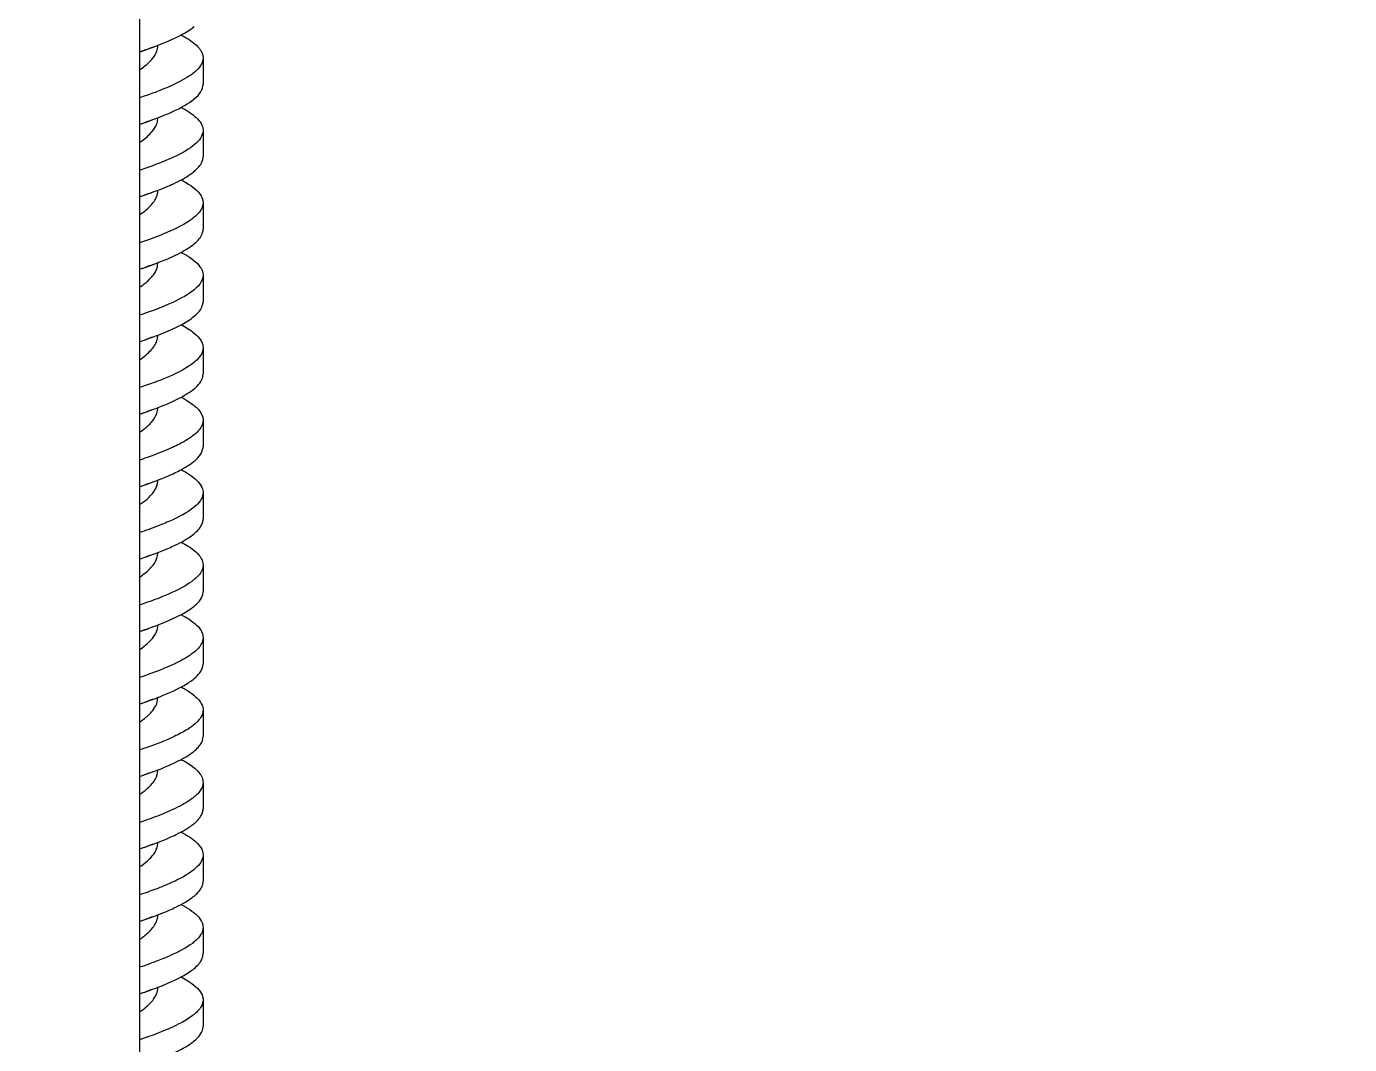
# Model space of a CAD drawing. Header units: millimetres. Extents: x 129 to 6329, y 33 to 3553.
# Drawn here: x 4571.1 to 4644.2, y 1251.6 to 1307.8 of the extents above; entities that cross this region are included whole.
import ezdxf

# ---------------------------------------------------------------- set-up
doc = ezdxf.new("R2010")
doc.units = ezdxf.units.MM
doc.layers.add('vistasIsometricas', color=255, linetype='Continuous')

msp = doc.modelspace()

# ---------------------------------------------------------------- linework, layer by layer
at = {"layer": 'vistasIsometricas', "extrusion": (0, 1, 0)}
for p, q in [((4577.379, 1483.204), (4577.379, 1143.298)), ((4578.379, 1306.773), (4578.379, 1306.793)), ((4580.879, 1306.103), (4580.879, 1304.639)), ((4578.379, 1302.773), (4578.379, 1302.793)), ((4580.879, 1302.103), (4580.879, 1300.639)), ((4578.379, 1298.773), (4578.379, 1298.793)), ((4580.879, 1298.103), (4580.879, 1296.639)), ((4578.379, 1294.773), (4578.379, 1294.793)), ((4580.879, 1294.103), (4580.879, 1292.639)), ((4578.379, 1290.773), (4578.379, 1290.793)), ((4580.879, 1290.103), (4580.879, 1288.639)), ((4578.379, 1286.773), (4578.379, 1286.793)), ((4580.879, 1286.103), (4580.879, 1284.639)), ((4578.379, 1282.773), (4578.379, 1282.793)), ((4580.879, 1282.103), (4580.879, 1280.639)), ((4578.379, 1278.773), (4578.379, 1278.793)), ((4580.879, 1278.103), (4580.879, 1276.639)), ((4578.379, 1274.773), (4578.379, 1274.793)), ((4580.879, 1274.103), (4580.879, 1272.639)), ((4578.379, 1270.773), (4578.379, 1270.793)), ((4580.879, 1270.103), (4580.879, 1268.639)), ((4578.379, 1266.773), (4578.379, 1266.793)), ((4580.879, 1266.103), (4580.879, 1264.639)), ((4578.379, 1262.773), (4578.379, 1262.793)), ((4580.879, 1262.103), (4580.879, 1260.639)), ((4578.379, 1258.773), (4578.379, 1258.793)), ((4580.879, 1258.103), (4580.879, 1256.639)), ((4578.379, 1254.773), (4578.379, 1254.793)), ((4580.879, 1254.103), (4580.879, 1252.639))]:
    msp.add_line(p, q, dxfattribs=at)
at = {"layer": 'vistasIsometricas'}
msp.add_circle((4757.479, 1010.469), 259.373, dxfattribs=at)
for points, knots in [([(4577.379, 1306.435), (4577.407, 1306.444), (4577.435, 1306.454), (4578.136, 1306.691), (4578.728, 1306.919), (4579.719, 1307.377), (4580.112, 1307.607), (4580.391, 1307.837)], [2.9603053, 2.9603053, 2.9603053, 2.9603053, 2.9660309, 2.9660309, 3.1045051, 3.1045051, 3.2441644, 3.2441644, 3.2441644, 3.2441644]), ([(4579.672, 1307.371), (4579.712, 1307.35), (4579.75, 1307.329), (4579.788, 1307.308), (4580.091, 1307.137), (4580.335, 1306.967), (4580.514, 1306.796), (4580.685, 1306.632), (4580.797, 1306.468), (4580.848, 1306.305), (4580.868, 1306.238), (4580.879, 1306.172), (4580.879, 1306.105), (4580.88, 1305.875), (4580.758, 1305.645), (4580.518, 1305.414), (4580.478, 1305.377), (4580.436, 1305.339), (4580.391, 1305.302)], [0.198272919, 0.198272919, 0.198272919, 0.198272919, 0.198364076, 0.198364076, 0.198364076, 0.199101879, 0.199101879, 0.199101879, 0.199809167, 0.199809167, 0.199809167, 0.200096762, 0.200096762, 0.200096762, 0.201091638, 0.201091638, 0.201091638, 0.201254258, 0.201254258, 0.201254258, 0.201254258]), ([(4577.379, 1305.44), (4577.577, 1305.575), (4577.748, 1305.71), (4577.967, 1305.92), (4578.036, 1305.994), (4578.204, 1306.205), (4578.282, 1306.341), (4578.362, 1306.576), (4578.379, 1306.674), (4578.379, 1306.773)], [-16.2678399, -16.2678399, -16.2678399, -16.2678399, -16.2049275, -16.2049275, -16.1701894, -16.1701894, -16.1068204, -16.1068204, -16.0608698, -16.0608698, -16.0608698, -16.0608698]), ([(4580.391, 1305.302), (4580.158, 1305.109), (4579.844, 1304.916), (4579.456, 1304.724), (4579.171, 1304.582), (4578.845, 1304.44), (4578.485, 1304.299), (4578.26, 1304.21), (4578.022, 1304.122), (4577.771, 1304.034), (4577.644, 1303.989), (4577.513, 1303.944), (4577.379, 1303.899)], [0.201254258, 0.201254258, 0.201254258, 0.201254258, 0.202086518, 0.202086518, 0.202086518, 0.202699347, 0.202699347, 0.202699347, 0.203081408, 0.203081408, 0.203081408, 0.203275857, 0.203275857, 0.203275857, 0.203275857]), ([(4577.379, 1302.435), (4577.383, 1302.436), (4577.387, 1302.437), (4577.391, 1302.439), (4578.008, 1302.646), (4578.573, 1302.858), (4579.06, 1303.074), (4579.101, 1303.092), (4579.141, 1303.111), (4579.181, 1303.129), (4579.673, 1303.354), (4580.078, 1303.584), (4580.368, 1303.819), (4580.376, 1303.825), (4580.383, 1303.831), (4580.391, 1303.837)], [0.798333461, 0.798333461, 0.798333461, 0.798333461, 0.798338527, 0.798338527, 0.798338527, 0.799156412, 0.799156412, 0.799156412, 0.79922475, 0.79922475, 0.79922475, 0.800073594, 0.800073594, 0.800073594, 0.800095551, 0.800095551, 0.800095551, 0.800095551]), ([(4579.672, 1303.371), (4579.883, 1303.258), (4580.068, 1303.145), (4580.362, 1302.934), (4580.478, 1302.836), (4580.684, 1302.622), (4580.765, 1302.506), (4580.865, 1302.278), (4580.886, 1302.165), (4580.867, 1301.928), (4580.822, 1301.803), (4580.66, 1301.553), (4580.542, 1301.427), (4580.391, 1301.302)], [2.8256216, 2.8256216, 2.8256216, 2.8256216, 2.8941814, 2.8941814, 2.9535834, 2.9535834, 3.0237957, 3.0237957, 3.0920972, 3.0920972, 3.1677049, 3.1677049, 3.2438208, 3.2438208, 3.2438208, 3.2438208]), ([(4577.379, 1301.44), (4577.415, 1301.464), (4577.45, 1301.489), (4577.72, 1301.683), (4577.913, 1301.853), (4578.172, 1302.157), (4578.256, 1302.291), (4578.35, 1302.528), (4578.373, 1302.63), (4578.379, 1302.746), (4578.379, 1302.76), (4578.379, 1302.773)], [-14.3998533, -14.3998533, -14.3998533, -14.3998533, -14.3885224, -14.3885224, -14.3092945, -14.3092945, -14.2469001, -14.2469001, -14.1991166, -14.1991166, -14.1928901, -14.1928901, -14.1928901, -14.1928901]), ([(4580.391, 1301.302), (4580.261, 1301.194), (4580.106, 1301.087), (4579.764, 1300.881), (4579.581, 1300.784), (4578.944, 1300.475), (4578.424, 1300.265), (4577.691, 1300.005), (4577.547, 1299.955), (4577.392, 1299.903), (4577.386, 1299.901), (4577.379, 1299.899)], [0.0000111, 0.0000111, 0.0000111, 0.0000111, 0.0651077, 0.0651077, 0.1244204, 0.1244204, 0.252104, 0.252104, 0.2823432, 0.2823432, 0.2836616, 0.2836616, 0.2836616, 0.2836616]), ([(4577.379, 1298.435), (4577.406, 1298.444), (4577.432, 1298.453), (4577.963, 1298.633), (4578.422, 1298.803), (4578.974, 1299.035), (4579.112, 1299.096), (4579.613, 1299.33), (4579.925, 1299.501), (4580.254, 1299.73), (4580.328, 1299.785), (4580.6, 1300.012), (4580.741, 1300.182), (4580.844, 1300.415), (4580.862, 1300.478), (4580.877, 1300.574), (4580.879, 1300.606), (4580.879, 1300.639)], [17.557611, 17.557611, 17.557611, 17.557611, 17.5630182, 17.5630182, 17.6667702, 17.6667702, 17.7037023, 17.7037023, 17.8082207, 17.8082207, 17.841892, 17.841892, 17.9453985, 17.9453985, 17.9833657, 17.9833657, 18.003268, 18.003268, 18.003268, 18.003268]), ([(4579.672, 1299.371), (4579.764, 1299.322), (4579.85, 1299.273), (4579.932, 1299.224), (4580.313, 1298.995), (4580.586, 1298.765), (4580.738, 1298.534), (4580.776, 1298.475), (4580.807, 1298.416), (4580.829, 1298.357), (4580.896, 1298.187), (4580.896, 1298.015), (4580.827, 1297.843), (4580.756, 1297.663), (4580.609, 1297.483), (4580.391, 1297.302)], [0.210431531, 0.210431531, 0.210431531, 0.210431531, 0.210648083, 0.210648083, 0.210648083, 0.211658647, 0.211658647, 0.211658647, 0.211914696, 0.211914696, 0.211914696, 0.212659673, 0.212659673, 0.212659673, 0.213437616, 0.213437616, 0.213437616, 0.213437616]), ([(4577.379, 1297.44), (4577.479, 1297.508), (4577.572, 1297.576), (4577.882, 1297.823), (4578.056, 1298.001), (4578.236, 1298.266), (4578.282, 1298.352), (4578.358, 1298.55), (4578.379, 1298.662), (4578.379, 1298.773)], [-17.513765, -17.513765, -17.513765, -17.513765, -17.4820631, -17.4820631, -17.3989411, -17.3989411, -17.3587432, -17.3587432, -17.3067528, -17.3067528, -17.3067528, -17.3067528]), ([(4580.391, 1297.302), (4580.33, 1297.252), (4580.265, 1297.202), (4580.194, 1297.152), (4579.867, 1296.923), (4579.426, 1296.693), (4578.884, 1296.462), (4578.79, 1296.422), (4578.692, 1296.381), (4578.592, 1296.341), (4578.225, 1296.194), (4577.819, 1296.047), (4577.379, 1295.899)], [0.213437616, 0.213437616, 0.213437616, 0.213437616, 0.213651391, 0.213651391, 0.213651391, 0.214634071, 0.214634071, 0.214634071, 0.214804869, 0.214804869, 0.214804869, 0.215429095, 0.215429095, 0.215429095, 0.215429095]), ([(4577.379, 1294.435), (4577.797, 1294.575), (4578.184, 1294.715), (4578.674, 1294.909), (4578.805, 1294.963), (4579.326, 1295.188), (4579.666, 1295.357), (4580.054, 1295.593), (4580.153, 1295.657), (4580.48, 1295.896), (4580.653, 1296.069), (4580.79, 1296.293), (4580.815, 1296.345), (4580.864, 1296.477), (4580.879, 1296.558), (4580.879, 1296.639)], [12.691973, 12.691973, 12.691973, 12.691973, 12.7771016, 12.7771016, 12.8098362, 12.8098362, 12.9130318, 12.9130318, 12.9523376, 12.9523376, 13.0573923, 13.0573923, 13.0884892, 13.0884892, 13.1376718, 13.1376718, 13.1376718, 13.1376718]), ([(4577.379, 1293.44), (4577.471, 1293.502), (4577.557, 1293.565), (4577.857, 1293.801), (4578.03, 1293.973), (4578.207, 1294.22), (4578.25, 1294.293), (4578.347, 1294.503), (4578.379, 1294.638), (4578.379, 1294.773)], [-18.1351469, -18.1351469, -18.1351469, -18.1351469, -18.1060314, -18.1060314, -18.0255065, -18.0255065, -17.9911942, -17.9911942, -17.9281451, -17.9281451, -17.9281451, -17.9281451]), ([(4579.672, 1295.371), (4579.773, 1295.317), (4579.868, 1295.263), (4579.956, 1295.21), (4580.02, 1295.171), (4580.081, 1295.132), (4580.138, 1295.093), (4580.48, 1294.861), (4580.706, 1294.631), (4580.811, 1294.402), (4580.834, 1294.351), (4580.852, 1294.299), (4580.863, 1294.247), (4580.903, 1294.068), (4580.868, 1293.889), (4580.762, 1293.712), (4580.68, 1293.574), (4580.555, 1293.438), (4580.391, 1293.302)], [0.214821841, 0.214821841, 0.214821841, 0.214821841, 0.215044055, 0.215044055, 0.215044055, 0.215204505, 0.215204505, 0.215204505, 0.216162375, 0.216162375, 0.216162375, 0.216378962, 0.216378962, 0.216378962, 0.217132194, 0.217132194, 0.217132194, 0.217713869, 0.217713869, 0.217713869, 0.217713869]), ([(4580.391, 1293.302), (4580.277, 1293.208), (4580.145, 1293.114), (4579.995, 1293.021), (4579.622, 1292.789), (4579.138, 1292.559), (4578.566, 1292.331), (4578.474, 1292.294), (4578.38, 1292.257), (4578.283, 1292.221), (4578, 1292.113), (4577.698, 1292.006), (4577.379, 1291.899)], [0.217713869, 0.217713869, 0.217713869, 0.217713869, 0.218114412, 0.218114412, 0.218114412, 0.219109503, 0.219109503, 0.219109503, 0.219269134, 0.219269134, 0.219269134, 0.219738959, 0.219738959, 0.219738959, 0.219738959]), ([(4580.391, 1291.837), (4580.508, 1291.935), (4580.605, 1292.032), (4580.752, 1292.222), (4580.805, 1292.314), (4580.865, 1292.484), (4580.879, 1292.562), (4580.879, 1292.639)], [0.0000223, 0.0000223, 0.0000223, 0.0000223, 0.0590179, 0.0590179, 0.1150525, 0.1150525, 0.1620205, 0.1620205, 0.1620205, 0.1620205]), ([(4577.379, 1290.435), (4577.88, 1290.603), (4578.337, 1290.771), (4579.105, 1291.088), (4579.424, 1291.237), (4579.977, 1291.536), (4580.209, 1291.687), (4580.391, 1291.837)], [4.582696, 4.582696, 4.582696, 4.582696, 4.6848982, 4.6848982, 4.7751478, 4.7751478, 4.8664621, 4.8664621, 4.8664621, 4.8664621]), ([(4579.672, 1291.371), (4579.927, 1291.235), (4580.144, 1291.098), (4580.32, 1290.962), (4580.617, 1290.732), (4580.798, 1290.501), (4580.858, 1290.271), (4580.917, 1290.041), (4580.854, 1289.811), (4580.67, 1289.58), (4580.596, 1289.487), (4580.503, 1289.394), (4580.39, 1289.301)], [0.221394229, 0.221394229, 0.221394229, 0.221394229, 0.22198405, 0.22198405, 0.22198405, 0.222978917, 0.222978917, 0.222978917, 0.223973788, 0.223973788, 0.223973788, 0.224375654, 0.224375654, 0.224375654, 0.224375654]), ([(4577.379, 1289.44), (4577.407, 1289.459), (4577.434, 1289.478), (4577.705, 1289.67), (4577.903, 1289.843), (4578.128, 1290.105), (4578.191, 1290.194), (4578.291, 1290.371), (4578.327, 1290.459), (4578.369, 1290.622), (4578.379, 1290.698), (4578.379, 1290.773)], [-18.7575387, -18.7575387, -18.7575387, -18.7575387, -18.748764, -18.748764, -18.6681017, -18.6681017, -18.6266405, -18.6266405, -18.5856706, -18.5856706, -18.5505719, -18.5505719, -18.5505719, -18.5505719]), ([(4580.39, 1289.301), (4580.225, 1289.164), (4580.018, 1289.027), (4579.772, 1288.89), (4579.419, 1288.693), (4578.986, 1288.496), (4578.485, 1288.299), (4578.401, 1288.266), (4578.315, 1288.233), (4578.227, 1288.2), (4577.961, 1288.099), (4577.678, 1287.999), (4577.379, 1287.899)], [0.224375657, 0.224375657, 0.224375657, 0.224375657, 0.224968682, 0.224968682, 0.224968682, 0.22582074, 0.22582074, 0.22582074, 0.225963554, 0.225963554, 0.225963554, 0.22639716, 0.22639716, 0.22639716, 0.22639716]), ([(4580.391, 1287.837), (4580.45, 1287.887), (4580.504, 1287.936), (4580.553, 1287.985), (4580.77, 1288.204), (4580.879, 1288.422), (4580.879, 1288.639)], [0.772988745, 0.772988745, 0.772988745, 0.772988745, 0.773200992, 0.773200992, 0.773200992, 0.774144219, 0.774144219, 0.774144219, 0.774144219]), ([(4577.379, 1286.435), (4577.548, 1286.491), (4577.711, 1286.548), (4577.87, 1286.604), (4578.119, 1286.693), (4578.354, 1286.782), (4578.576, 1286.871), (4578.93, 1287.012), (4579.248, 1287.154), (4579.526, 1287.295), (4579.882, 1287.476), (4580.172, 1287.657), (4580.391, 1287.837)], [0.770990883, 0.770990883, 0.770990883, 0.770990883, 0.77123107, 0.77123107, 0.77123107, 0.771608639, 0.771608639, 0.771608639, 0.7722123, 0.7722123, 0.7722123, 0.772988745, 0.772988745, 0.772988745, 0.772988745]), ([(4579.672, 1287.371), (4579.682, 1287.366), (4579.692, 1287.361), (4580.021, 1287.182), (4580.279, 1287.009), (4580.528, 1286.785), (4580.578, 1286.734), (4580.772, 1286.513), (4580.857, 1286.344), (4580.883, 1286.106), (4580.879, 1286.037), (4580.829, 1285.794), (4580.724, 1285.62), (4580.501, 1285.397), (4580.446, 1285.347), (4580.177, 1285.126), (4579.907, 1284.956), (4579.455, 1284.722), (4579.326, 1284.659), (4578.813, 1284.424), (4578.38, 1284.251), (4577.749, 1284.025), (4577.595, 1283.972), (4577.418, 1283.912), (4577.399, 1283.905), (4577.379, 1283.899)], [2.825539, 2.825539, 2.825539, 2.825539, 2.8287443, 2.8287443, 2.9338293, 2.9338293, 2.9647354, 2.9647354, 3.0673415, 3.0673415, 3.1092182, 3.1092182, 3.2145404, 3.2145404, 3.2447907, 3.2447907, 3.3482705, 3.3482705, 3.386356, 3.386356, 3.4911637, 3.4911637, 3.5235195, 3.5235195, 3.5274803, 3.5274803, 3.5274803, 3.5274803]), ([(4577.379, 1285.44), (4577.63, 1285.611), (4577.837, 1285.782), (4578.161, 1286.132), (4578.274, 1286.31), (4578.364, 1286.584), (4578.379, 1286.679), (4578.379, 1286.773)], [-16.8898719, -16.8898719, -16.8898719, -16.8898719, -16.8101651, -16.8101651, -16.7269166, -16.7269166, -16.6828342, -16.6828342, -16.6828342, -16.6828342]), ([(4577.379, 1282.435), (4577.423, 1282.449), (4577.466, 1282.464), (4577.658, 1282.529), (4577.803, 1282.58), (4578.422, 1282.803), (4578.849, 1282.975), (4579.344, 1283.204), (4579.46, 1283.261), (4579.902, 1283.489), (4580.174, 1283.66), (4580.457, 1283.892), (4580.523, 1283.953), (4580.744, 1284.186), (4580.841, 1284.358), (4580.876, 1284.567), (4580.879, 1284.603), (4580.879, 1284.639)], [14.3137401, 14.3137401, 14.3137401, 14.3137401, 14.322605, 14.322605, 14.3534928, 14.3534928, 14.457831, 14.457831, 14.492272, 14.492272, 14.5960309, 14.5960309, 14.6329211, 14.6329211, 14.7374254, 14.7374254, 14.7593805, 14.7593805, 14.7593805, 14.7593805]), ([(4579.672, 1283.371), (4579.712, 1283.35), (4579.75, 1283.329), (4579.788, 1283.308), (4580.148, 1283.105), (4580.424, 1282.902), (4580.608, 1282.7), (4580.727, 1282.568), (4580.807, 1282.436), (4580.848, 1282.305), (4580.878, 1282.206), (4580.887, 1282.107), (4580.872, 1282.009), (4580.839, 1281.779), (4580.683, 1281.548), (4580.411, 1281.318), (4580.404, 1281.313), (4580.397, 1281.307), (4580.391, 1281.302)], [0.232954865, 0.232954865, 0.232954865, 0.232954865, 0.233046152, 0.233046152, 0.233046152, 0.23392258, 0.23392258, 0.23392258, 0.234491238, 0.234491238, 0.234491238, 0.234917471, 0.234917471, 0.234917471, 0.235912339, 0.235912339, 0.235912339, 0.235936323, 0.235936323, 0.235936323, 0.235936323]), ([(4577.379, 1281.44), (4577.531, 1281.543), (4577.666, 1281.647), (4577.87, 1281.824), (4577.946, 1281.899), (4578.136, 1282.108), (4578.228, 1282.242), (4578.327, 1282.461), (4578.354, 1282.546), (4578.375, 1282.678), (4578.379, 1282.726), (4578.379, 1282.773)], [-20.0037213, -20.0037213, -20.0037213, -20.0037213, -19.9555657, -19.9555657, -19.9209497, -19.9209497, -19.8582812, -19.8582812, -19.818899, -19.818899, -19.7967641, -19.7967641, -19.7967641, -19.7967641]), ([(4580.391, 1281.302), (4580.119, 1281.077), (4579.737, 1280.852), (4579.256, 1280.628), (4579.022, 1280.518), (4578.764, 1280.408), (4578.485, 1280.299), (4578.179, 1280.178), (4577.847, 1280.058), (4577.494, 1279.937), (4577.456, 1279.925), (4577.418, 1279.912), (4577.379, 1279.899)], [0.235936324, 0.235936324, 0.235936324, 0.235936324, 0.236907213, 0.236907213, 0.236907213, 0.237381409, 0.237381409, 0.237381409, 0.23790211, 0.23790211, 0.23790211, 0.237957907, 0.237957907, 0.237957907, 0.237957907]), ([(4577.379, 1278.435), (4577.51, 1278.479), (4577.639, 1278.523), (4578.214, 1278.725), (4578.623, 1278.883), (4579.107, 1279.094), (4579.223, 1279.147), (4579.697, 1279.374), (4580, 1279.547), (4580.308, 1279.77), (4580.371, 1279.82), (4580.626, 1280.039), (4580.759, 1280.208), (4580.855, 1280.447), (4580.872, 1280.518), (4580.878, 1280.605), (4580.879, 1280.622), (4580.879, 1280.639)], [9.447988, 9.447988, 9.447988, 9.447988, 9.4747397, 9.4747397, 9.5707511, 9.5707511, 9.602761, 9.602761, 9.7079465, 9.7079465, 9.73821, 9.73821, 9.8406279, 9.8406279, 9.8833548, 9.8833548, 9.8936277, 9.8936277, 9.8936277, 9.8936277]), ([(4577.379, 1277.44), (4577.483, 1277.511), (4577.579, 1277.581), (4577.751, 1277.719), (4577.828, 1277.786), (4577.984, 1277.937), (4578.059, 1278.021), (4578.219, 1278.23), (4578.289, 1278.357), (4578.363, 1278.58), (4578.379, 1278.676), (4578.379, 1278.773)], [-20.6252776, -20.6252776, -20.6252776, -20.6252776, -20.5923875, -20.5923875, -20.5610943, -20.5610943, -20.5222069, -20.5222069, -20.4634135, -20.4634135, -20.418332, -20.418332, -20.418332, -20.418332]), ([(4579.672, 1279.371), (4579.712, 1279.35), (4579.75, 1279.329), (4579.788, 1279.308), (4579.817, 1279.292), (4579.845, 1279.275), (4579.873, 1279.259), (4580.267, 1279.029), (4580.551, 1278.799), (4580.714, 1278.568), (4580.776, 1278.481), (4580.821, 1278.393), (4580.848, 1278.305), (4580.892, 1278.162), (4580.889, 1278.02), (4580.84, 1277.878), (4580.774, 1277.686), (4580.623, 1277.494), (4580.391, 1277.302)], [0.238735247, 0.238735247, 0.238735247, 0.238735247, 0.238826499, 0.238826499, 0.238826499, 0.238896979, 0.238896979, 0.238896979, 0.239891849, 0.239891849, 0.239891849, 0.240271585, 0.240271585, 0.240271585, 0.240886744, 0.240886744, 0.240886744, 0.24171667, 0.24171667, 0.24171667, 0.24171667]), ([(4580.391, 1277.302), (4580.344, 1277.263), (4580.295, 1277.225), (4580.243, 1277.187), (4579.926, 1276.957), (4579.495, 1276.727), (4578.965, 1276.497), (4578.813, 1276.431), (4578.653, 1276.365), (4578.485, 1276.299), (4578.146, 1276.165), (4577.776, 1276.032), (4577.379, 1275.899)], [0.241716671, 0.241716671, 0.241716671, 0.241716671, 0.241881613, 0.241881613, 0.241881613, 0.242876486, 0.242876486, 0.242876486, 0.243161755, 0.243161755, 0.243161755, 0.243738229, 0.243738229, 0.243738229, 0.243738229]), ([(4577.379, 1274.435), (4577.692, 1274.54), (4577.988, 1274.645), (4578.904, 1274.992), (4579.439, 1275.232), (4580.081, 1275.604), (4580.271, 1275.735), (4580.556, 1275.978), (4580.66, 1276.091), (4580.818, 1276.33), (4580.865, 1276.455), (4580.878, 1276.6), (4580.879, 1276.62), (4580.879, 1276.639)], [1.3385883, 1.3385883, 1.3385883, 1.3385883, 1.4023891, 1.4023891, 1.548866, 1.548866, 1.6279981, 1.6279981, 1.696488, 1.696488, 1.7726053, 1.7726053, 1.7843644, 1.7843644, 1.7843644, 1.7843644]), ([(4579.672, 1275.371), (4579.823, 1275.29), (4579.961, 1275.209), (4580.086, 1275.128), (4580.427, 1274.904), (4580.667, 1274.678), (4580.788, 1274.449), (4580.79, 1274.445), (4580.792, 1274.441), (4580.794, 1274.437), (4580.91, 1274.21), (4580.908, 1273.979), (4580.782, 1273.747), (4580.701, 1273.599), (4580.571, 1273.451), (4580.391, 1273.302)], [0.245986309, 0.245986309, 0.245986309, 0.245986309, 0.24634774, 0.24634774, 0.24634774, 0.247339884, 0.247339884, 0.247339884, 0.247357177, 0.247357177, 0.247357177, 0.248344237, 0.248344237, 0.248344237, 0.248968961, 0.248968961, 0.248968961, 0.248968961]), ([(4577.379, 1273.44), (4577.393, 1273.449), (4577.406, 1273.458), (4577.564, 1273.568), (4577.694, 1273.669), (4577.976, 1273.92), (4578.109, 1274.07), (4578.245, 1274.285), (4578.279, 1274.351), (4578.355, 1274.535), (4578.379, 1274.654), (4578.379, 1274.773)], [-21.2475099, -21.2475099, -21.2475099, -21.2475099, -21.2432368, -21.2432368, -21.1963298, -21.1963298, -21.1264095, -21.1264095, -21.0960113, -21.0960113, -21.0405413, -21.0405413, -21.0405413, -21.0405413]), ([(4580.391, 1273.302), (4580.292, 1273.22), (4580.178, 1273.138), (4580.05, 1273.056), (4579.705, 1272.834), (4579.251, 1272.611), (4578.701, 1272.385), (4578.685, 1272.379), (4578.669, 1272.372), (4578.652, 1272.365), (4578.272, 1272.211), (4577.845, 1272.055), (4577.379, 1271.899)], [0.248968961, 0.248968961, 0.248968961, 0.248968961, 0.249310349, 0.249310349, 0.249310349, 0.250230053, 0.250230053, 0.250230053, 0.250256766, 0.250256766, 0.250256766, 0.250886172, 0.250886172, 0.250886172, 0.250886172]), ([(4580.391, 1271.837), (4580.517, 1271.942), (4580.62, 1272.047), (4580.697, 1272.151), (4580.818, 1272.314), (4580.879, 1272.477), (4580.879, 1272.639)], [0.750387204, 0.750387204, 0.750387204, 0.750387204, 0.750839219, 0.750839219, 0.750839219, 0.751542086, 0.751542086, 0.751542086, 0.751542086]), ([(4577.379, 1270.435), (4577.712, 1270.547), (4578.027, 1270.658), (4578.319, 1270.77), (4578.375, 1270.792), (4578.431, 1270.813), (4578.485, 1270.835), (4579.016, 1271.043), (4579.47, 1271.252), (4579.834, 1271.461), (4580.052, 1271.586), (4580.239, 1271.712), (4580.391, 1271.837)], [0.748365619, 0.748365619, 0.748365619, 0.748365619, 0.748849451, 0.748849451, 0.748849451, 0.748942114, 0.748942114, 0.748942114, 0.749844328, 0.749844328, 0.749844328, 0.750387201, 0.750387201, 0.750387201, 0.750387201]), ([(4579.672, 1271.371), (4579.745, 1271.332), (4579.814, 1271.294), (4580.067, 1271.145), (4580.228, 1271.036), (4580.512, 1270.807), (4580.629, 1270.688), (4580.807, 1270.437), (4580.861, 1270.307), (4580.898, 1269.97), (4580.824, 1269.765), (4580.574, 1269.464), (4580.474, 1269.367), (4580.232, 1269.175), (4580.092, 1269.078), (4579.713, 1268.851), (4579.459, 1268.72), (4578.959, 1268.492), (4578.73, 1268.395), (4578.23, 1268.198), (4577.958, 1268.098), (4577.575, 1267.965), (4577.478, 1267.932), (4577.379, 1267.899)], [1.2038254, 1.2038254, 1.2038254, 1.2038254, 1.2273821, 1.2273821, 1.2936033, 1.2936033, 1.3661128, 1.3661128, 1.4453592, 1.4453592, 1.5699386, 1.5699386, 1.6282752, 1.6282752, 1.6866408, 1.6866408, 1.7662791, 1.7662791, 1.8248625, 1.8248625, 1.885582, 1.885582, 1.905661, 1.905661, 1.905661, 1.905661]), ([(4577.379, 1269.44), (4577.446, 1269.486), (4577.51, 1269.531), (4577.756, 1269.717), (4577.912, 1269.857), (4578.135, 1270.111), (4578.214, 1270.225), (4578.343, 1270.483), (4578.379, 1270.628), (4578.379, 1270.773)], [-19.3795946, -19.3795946, -19.3795946, -19.3795946, -19.3583567, -19.3583567, -19.293066, -19.293066, -19.2401207, -19.2401207, -19.1726431, -19.1726431, -19.1726431, -19.1726431]), ([(4577.379, 1266.435), (4577.588, 1266.505), (4577.79, 1266.575), (4578.125, 1266.697), (4578.262, 1266.748), (4578.841, 1266.972), (4579.234, 1267.144), (4579.675, 1267.372), (4579.775, 1267.426), (4580.162, 1267.652), (4580.393, 1267.822), (4580.623, 1268.056), (4580.676, 1268.12), (4580.826, 1268.336), (4580.879, 1268.487), (4580.879, 1268.639)], [11.0699337, 11.0699337, 11.0699337, 11.0699337, 11.1125495, 11.1125495, 11.143689, 11.143689, 11.2482858, 11.2482858, 11.2815793, 11.2815793, 11.3849541, 11.3849541, 11.4234517, 11.4234517, 11.5155875, 11.5155875, 11.5155875, 11.5155875]), ([(4579.672, 1267.371), (4579.712, 1267.35), (4579.75, 1267.329), (4579.788, 1267.308), (4580.05, 1267.161), (4580.268, 1267.013), (4580.437, 1266.866), (4580.652, 1266.679), (4580.79, 1266.492), (4580.848, 1266.305), (4580.861, 1266.262), (4580.87, 1266.218), (4580.875, 1266.175), (4580.9, 1265.945), (4580.803, 1265.714), (4580.587, 1265.484), (4580.53, 1265.423), (4580.464, 1265.362), (4580.391, 1265.302)], [0.25607635, 0.25607635, 0.25607635, 0.25607635, 0.256167524, 0.256167524, 0.256167524, 0.256804862, 0.256804862, 0.256804862, 0.25761261, 0.25761261, 0.25761261, 0.257799734, 0.257799734, 0.257799734, 0.258794608, 0.258794608, 0.258794608, 0.259057696, 0.259057696, 0.259057696, 0.259057696]), ([(4577.379, 1265.44), (4577.415, 1265.465), (4577.45, 1265.489), (4577.608, 1265.602), (4577.719, 1265.691), (4578.014, 1265.955), (4578.159, 1266.13), (4578.336, 1266.459), (4578.378, 1266.612), (4578.379, 1266.768), (4578.379, 1266.771), (4578.379, 1266.773)], [-22.493473, -22.493473, -22.493473, -22.493473, -22.4820177, -22.4820177, -22.4407871, -22.4407871, -22.3591397, -22.3591397, -22.2875931, -22.2875931, -22.2864931, -22.2864931, -22.2864931, -22.2864931]), ([(4580.391, 1265.302), (4580.186, 1265.132), (4579.918, 1264.963), (4579.593, 1264.794), (4579.276, 1264.629), (4578.905, 1264.464), (4578.485, 1264.299), (4578.32, 1264.234), (4578.147, 1264.168), (4577.967, 1264.103), (4577.778, 1264.035), (4577.582, 1263.967), (4577.379, 1263.899)], [0.259057696, 0.259057696, 0.259057696, 0.259057696, 0.259789494, 0.259789494, 0.259789494, 0.260502782, 0.260502782, 0.260502782, 0.260784374, 0.260784374, 0.260784374, 0.261079247, 0.261079247, 0.261079247, 0.261079247]), ([(4577.379, 1262.435), (4577.451, 1262.459), (4577.523, 1262.483), (4578.097, 1262.681), (4578.553, 1262.854), (4579.112, 1263.096), (4579.26, 1263.164), (4579.747, 1263.402), (4580.038, 1263.571), (4580.336, 1263.792), (4580.4, 1263.844), (4580.653, 1264.069), (4580.781, 1264.242), (4580.863, 1264.479), (4580.875, 1264.544), (4580.879, 1264.619), (4580.879, 1264.629), (4580.879, 1264.639)], [6.2042009, 6.2042009, 6.2042009, 6.2042009, 6.2188971, 6.2188971, 6.3241809, 6.3241809, 6.3654498, 6.3654498, 6.4681855, 6.4681855, 6.4995346, 6.4995346, 6.6045331, 6.6045331, 6.6435816, 6.6435816, 6.6498395, 6.6498395, 6.6498395, 6.6498395]), ([(4579.672, 1263.371), (4579.712, 1263.35), (4579.75, 1263.329), (4579.788, 1263.308), (4580.127, 1263.117), (4580.393, 1262.926), (4580.576, 1262.734), (4580.713, 1262.591), (4580.804, 1262.448), (4580.848, 1262.305), (4580.875, 1262.218), (4580.884, 1262.131), (4580.876, 1262.044), (4580.855, 1261.814), (4580.712, 1261.583), (4580.451, 1261.353), (4580.431, 1261.336), (4580.411, 1261.319), (4580.391, 1261.302)], [0.261856693, 0.261856693, 0.261856693, 0.261856693, 0.261947859, 0.261947859, 0.261947859, 0.262774121, 0.262774121, 0.262774121, 0.263392943, 0.263392943, 0.263392943, 0.263769009, 0.263769009, 0.263769009, 0.26476388, 0.26476388, 0.26476388, 0.264838028, 0.264838028, 0.264838028, 0.264838028]), ([(4577.379, 1261.44), (4577.54, 1261.549), (4577.682, 1261.659), (4577.893, 1261.846), (4577.972, 1261.924), (4578.192, 1262.177), (4578.294, 1262.351), (4578.367, 1262.608), (4578.379, 1262.69), (4578.379, 1262.773)], [-23.1156113, -23.1156113, -23.1156113, -23.1156113, -23.0646174, -23.0646174, -23.0282573, -23.0282573, -22.9471354, -22.9471354, -22.9086167, -22.9086167, -22.9086167, -22.9086167]), ([(4580.391, 1261.302), (4580.133, 1261.089), (4579.776, 1260.875), (4579.33, 1260.663), (4579.076, 1260.541), (4578.793, 1260.42), (4578.485, 1260.299), (4578.208, 1260.19), (4577.911, 1260.081), (4577.595, 1259.972), (4577.524, 1259.948), (4577.452, 1259.923), (4577.379, 1259.899)], [0.264838028, 0.264838028, 0.264838028, 0.264838028, 0.265758752, 0.265758752, 0.265758752, 0.266283113, 0.266283113, 0.266283113, 0.266753646, 0.266753646, 0.266753646, 0.26685966, 0.26685966, 0.26685966, 0.26685966]), ([(4577.379, 1258.435), (4577.605, 1258.511), (4577.823, 1258.587), (4578.383, 1258.791), (4578.707, 1258.919), (4579.134, 1259.106), (4579.262, 1259.165), (4579.736, 1259.395), (4580.032, 1259.567), (4580.343, 1259.797), (4580.415, 1259.855), (4580.667, 1260.086), (4580.79, 1260.257), (4580.864, 1260.488), (4580.875, 1260.546), (4580.879, 1260.616), (4580.879, 1260.628), (4580.879, 1260.639)], [2.9598374, 2.9598374, 2.9598374, 2.9598374, 3.0059645, 3.0059645, 3.0838422, 3.0838422, 3.1193334, 3.1193334, 3.2234324, 3.2234324, 3.2589125, 3.2589125, 3.3630082, 3.3630082, 3.398503, 3.398503, 3.4054636, 3.4054636, 3.4054636, 3.4054636]), ([(4579.672, 1259.371), (4579.72, 1259.345), (4579.767, 1259.32), (4579.813, 1259.294), (4579.841, 1259.278), (4579.869, 1259.261), (4579.897, 1259.245), (4580.26, 1259.03), (4580.526, 1258.816), (4580.688, 1258.603), (4580.773, 1258.491), (4580.83, 1258.38), (4580.858, 1258.268), (4580.888, 1258.149), (4580.886, 1258.031), (4580.851, 1257.913), (4580.792, 1257.708), (4580.636, 1257.504), (4580.391, 1257.302)], [0.267153067, 0.267153067, 0.267153067, 0.267153067, 0.267261626, 0.267261626, 0.267261626, 0.267330299, 0.267330299, 0.267330299, 0.268234285, 0.268234285, 0.268234285, 0.268709066, 0.268709066, 0.268709066, 0.26921441, 0.26921441, 0.26921441, 0.270087832, 0.270087832, 0.270087832, 0.270087832]), ([(4577.379, 1257.44), (4577.383, 1257.443), (4577.387, 1257.446), (4577.576, 1257.575), (4577.736, 1257.701), (4578.057, 1258.003), (4578.193, 1258.178), (4578.319, 1258.439), (4578.348, 1258.526), (4578.374, 1258.666), (4578.379, 1258.719), (4578.379, 1258.773)], [-23.7377815, -23.7377815, -23.7377815, -23.7377815, -23.7364582, -23.7364582, -23.6776176, -23.6776176, -23.5960227, -23.5960227, -23.5558242, -23.5558242, -23.5308096, -23.5308096, -23.5308096, -23.5308096]), ([(4580.391, 1257.302), (4580.358, 1257.275), (4580.325, 1257.248), (4580.29, 1257.222), (4579.984, 1256.991), (4579.563, 1256.761), (4579.045, 1256.531), (4578.836, 1256.439), (4578.611, 1256.347), (4578.372, 1256.255), (4578.063, 1256.136), (4577.731, 1256.017), (4577.379, 1255.899)], [0.270087833, 0.270087833, 0.270087833, 0.270087833, 0.270202124, 0.270202124, 0.270202124, 0.271197643, 0.271197643, 0.271197643, 0.271599237, 0.271599237, 0.271599237, 0.272117227, 0.272117227, 0.272117227, 0.272117227]), ([(4580.39, 1255.837), (4580.584, 1255.997), (4580.721, 1256.157), (4580.8, 1256.317), (4580.853, 1256.425), (4580.879, 1256.532), (4580.879, 1256.639)], [0.727265813, 0.727265813, 0.727265813, 0.727265813, 0.72795706, 0.72795706, 0.72795706, 0.728420777, 0.728420777, 0.728420777, 0.728420777]), ([(4577.379, 1254.435), (4577.776, 1254.568), (4578.146, 1254.701), (4578.485, 1254.835), (4578.571, 1254.868), (4578.655, 1254.902), (4578.737, 1254.936), (4579.295, 1255.166), (4579.756, 1255.396), (4580.104, 1255.627), (4580.21, 1255.697), (4580.306, 1255.767), (4580.39, 1255.837)], [0.725244306, 0.725244306, 0.725244306, 0.725244306, 0.725820727, 0.725820727, 0.725820727, 0.725967297, 0.725967297, 0.725967297, 0.726962171, 0.726962171, 0.726962171, 0.727265813, 0.727265813, 0.727265813, 0.727265813]), ([(4579.672, 1255.371), (4579.804, 1255.301), (4579.925, 1255.23), (4580.115, 1255.11), (4580.188, 1255.06), (4580.584, 1254.768), (4580.785, 1254.529), (4580.899, 1254.124), (4580.884, 1253.961), (4580.73, 1253.632), (4580.59, 1253.467), (4580.391, 1253.301)], [4.4477243, 4.4477243, 4.4477243, 4.4477243, 4.4904995, 4.4904995, 4.5208375, 4.5208375, 4.6668522, 4.6668522, 4.7659909, 4.7659909, 4.8661911, 4.8661911, 4.8661911, 4.8661911]), ([(4577.379, 1253.44), (4577.512, 1253.531), (4577.633, 1253.622), (4577.931, 1253.873), (4578.08, 1254.033), (4578.239, 1254.272), (4578.28, 1254.351), (4578.356, 1254.544), (4578.379, 1254.659), (4578.379, 1254.773)], [-21.869885, -21.869885, -21.869885, -21.869885, -21.8275471, -21.8275471, -21.7528971, -21.7528971, -21.7162247, -21.7162247, -21.6628871, -21.6628871, -21.6628871, -21.6628871]), ([(4580.391, 1253.301), (4580.105, 1253.065), (4579.699, 1252.83), (4578.677, 1252.362), (4578.07, 1252.131), (4577.379, 1251.899)], [0.0000161, 0.0000161, 0.0000161, 0.0000161, 0.1431336, 0.1431336, 0.2839306, 0.2839306, 0.2839306, 0.2839306]), ([(4577.379, 1250.435), (4577.592, 1250.506), (4577.797, 1250.578), (4578.155, 1250.708), (4578.31, 1250.766), (4578.897, 1250.996), (4579.283, 1251.167), (4579.724, 1251.398), (4579.829, 1251.457), (4580.213, 1251.687), (4580.437, 1251.858), (4580.643, 1252.081), (4580.684, 1252.131), (4580.826, 1252.334), (4580.879, 1252.487), (4580.879, 1252.639)], [7.8262248, 7.8262248, 7.8262248, 7.8262248, 7.8696603, 7.8696603, 7.9049545, 7.9049545, 8.0090885, 8.0090885, 8.0447213, 8.0447213, 8.1487751, 8.1487751, 8.1794303, 8.1794303, 8.2718808, 8.2718808, 8.2718808, 8.2718808])]:
    msp.add_open_spline(points, degree=3, knots=knots, dxfattribs=at)
for points in [[(4578.111, 1306.692), (4577.866, 1306.601), (4577.622, 1306.51), (4577.379, 1306.417)], [(4580.391, 1303.837), (4580.707, 1304.099), (4580.879, 1304.366), (4580.879, 1304.639)], [(4577.576, 1303.966), (4577.576, 1303.966), (4577.576, 1303.966), (4577.576, 1303.966)], [(4577.968, 1304.104), (4577.968, 1304.104), (4577.968, 1304.104), (4577.968, 1304.104)], [(4578.077, 1302.679), (4577.843, 1302.593), (4577.61, 1302.505), (4577.379, 1302.417)], [(4577.576, 1299.965), (4577.576, 1299.965), (4577.576, 1299.965), (4577.576, 1299.965)], [(4577.968, 1300.104), (4577.968, 1300.104), (4577.968, 1300.104), (4577.968, 1300.104)], [(4578.112, 1298.693), (4577.866, 1298.602), (4577.622, 1298.51), (4577.379, 1298.417)], [(4577.576, 1295.966), (4577.576, 1295.966), (4577.576, 1295.966), (4577.576, 1295.966)], [(4577.967, 1296.104), (4577.967, 1296.104), (4577.967, 1296.104), (4577.968, 1296.104)], [(4578.081, 1294.681), (4577.846, 1294.594), (4577.612, 1294.506), (4577.379, 1294.417)], [(4577.576, 1291.966), (4577.576, 1291.966), (4577.576, 1291.966), (4577.576, 1291.966)], [(4577.967, 1292.104), (4577.967, 1292.104), (4577.967, 1292.104), (4577.967, 1292.104)], [(4578.112, 1290.693), (4577.867, 1290.602), (4577.622, 1290.51), (4577.379, 1290.417)], [(4577.576, 1287.966), (4577.576, 1287.966), (4577.576, 1287.966), (4577.576, 1287.966)], [(4578.084, 1286.682), (4577.847, 1286.594), (4577.612, 1286.506), (4577.379, 1286.417)], [(4577.576, 1283.965), (4577.576, 1283.965), (4577.576, 1283.965), (4577.576, 1283.965)], [(4577.968, 1284.104), (4577.968, 1284.104), (4577.968, 1284.104), (4577.968, 1284.104)], [(4578.082, 1282.681), (4577.846, 1282.594), (4577.612, 1282.506), (4577.379, 1282.417)], [(4577.968, 1280.104), (4577.968, 1280.104), (4577.968, 1280.104), (4577.968, 1280.104)], [(4578.112, 1278.693), (4577.866, 1278.602), (4577.622, 1278.51), (4577.379, 1278.417)], [(4577.576, 1275.966), (4577.576, 1275.966), (4577.576, 1275.966), (4577.576, 1275.966)], [(4577.967, 1276.104), (4577.968, 1276.104), (4577.968, 1276.104), (4577.968, 1276.104)], [(4578.113, 1274.693), (4577.867, 1274.602), (4577.622, 1274.51), (4577.379, 1274.417)], [(4577.967, 1272.104), (4577.967, 1272.104), (4577.967, 1272.104), (4577.967, 1272.104)], [(4577.576, 1271.966), (4577.576, 1271.966), (4577.576, 1271.966), (4577.576, 1271.966)], [(4578.112, 1270.693), (4577.867, 1270.602), (4577.622, 1270.51), (4577.379, 1270.417)], [(4578.112, 1266.692), (4577.866, 1266.601), (4577.622, 1266.51), (4577.379, 1266.417)], [(4577.967, 1264.104), (4577.967, 1264.104), (4577.968, 1264.104), (4577.968, 1264.104)], [(4577.576, 1263.966), (4577.576, 1263.966), (4577.576, 1263.966), (4577.576, 1263.966)], [(4578.112, 1262.692), (4577.866, 1262.601), (4577.622, 1262.51), (4577.379, 1262.417)], [(4577.968, 1260.104), (4577.968, 1260.104), (4577.968, 1260.104), (4577.968, 1260.104)], [(4578.112, 1258.692), (4577.866, 1258.602), (4577.622, 1258.51), (4577.379, 1258.417)], [(4577.967, 1256.104), (4577.968, 1256.104), (4577.968, 1256.104), (4577.968, 1256.104)], [(4577.576, 1255.966), (4577.576, 1255.966), (4577.576, 1255.966), (4577.576, 1255.966)], [(4578.075, 1254.679), (4577.841, 1254.592), (4577.609, 1254.505), (4577.379, 1254.417)]]:
    msp.add_open_spline(points, degree=3, dxfattribs=at)

doc.saveas('drawing.dxf')
